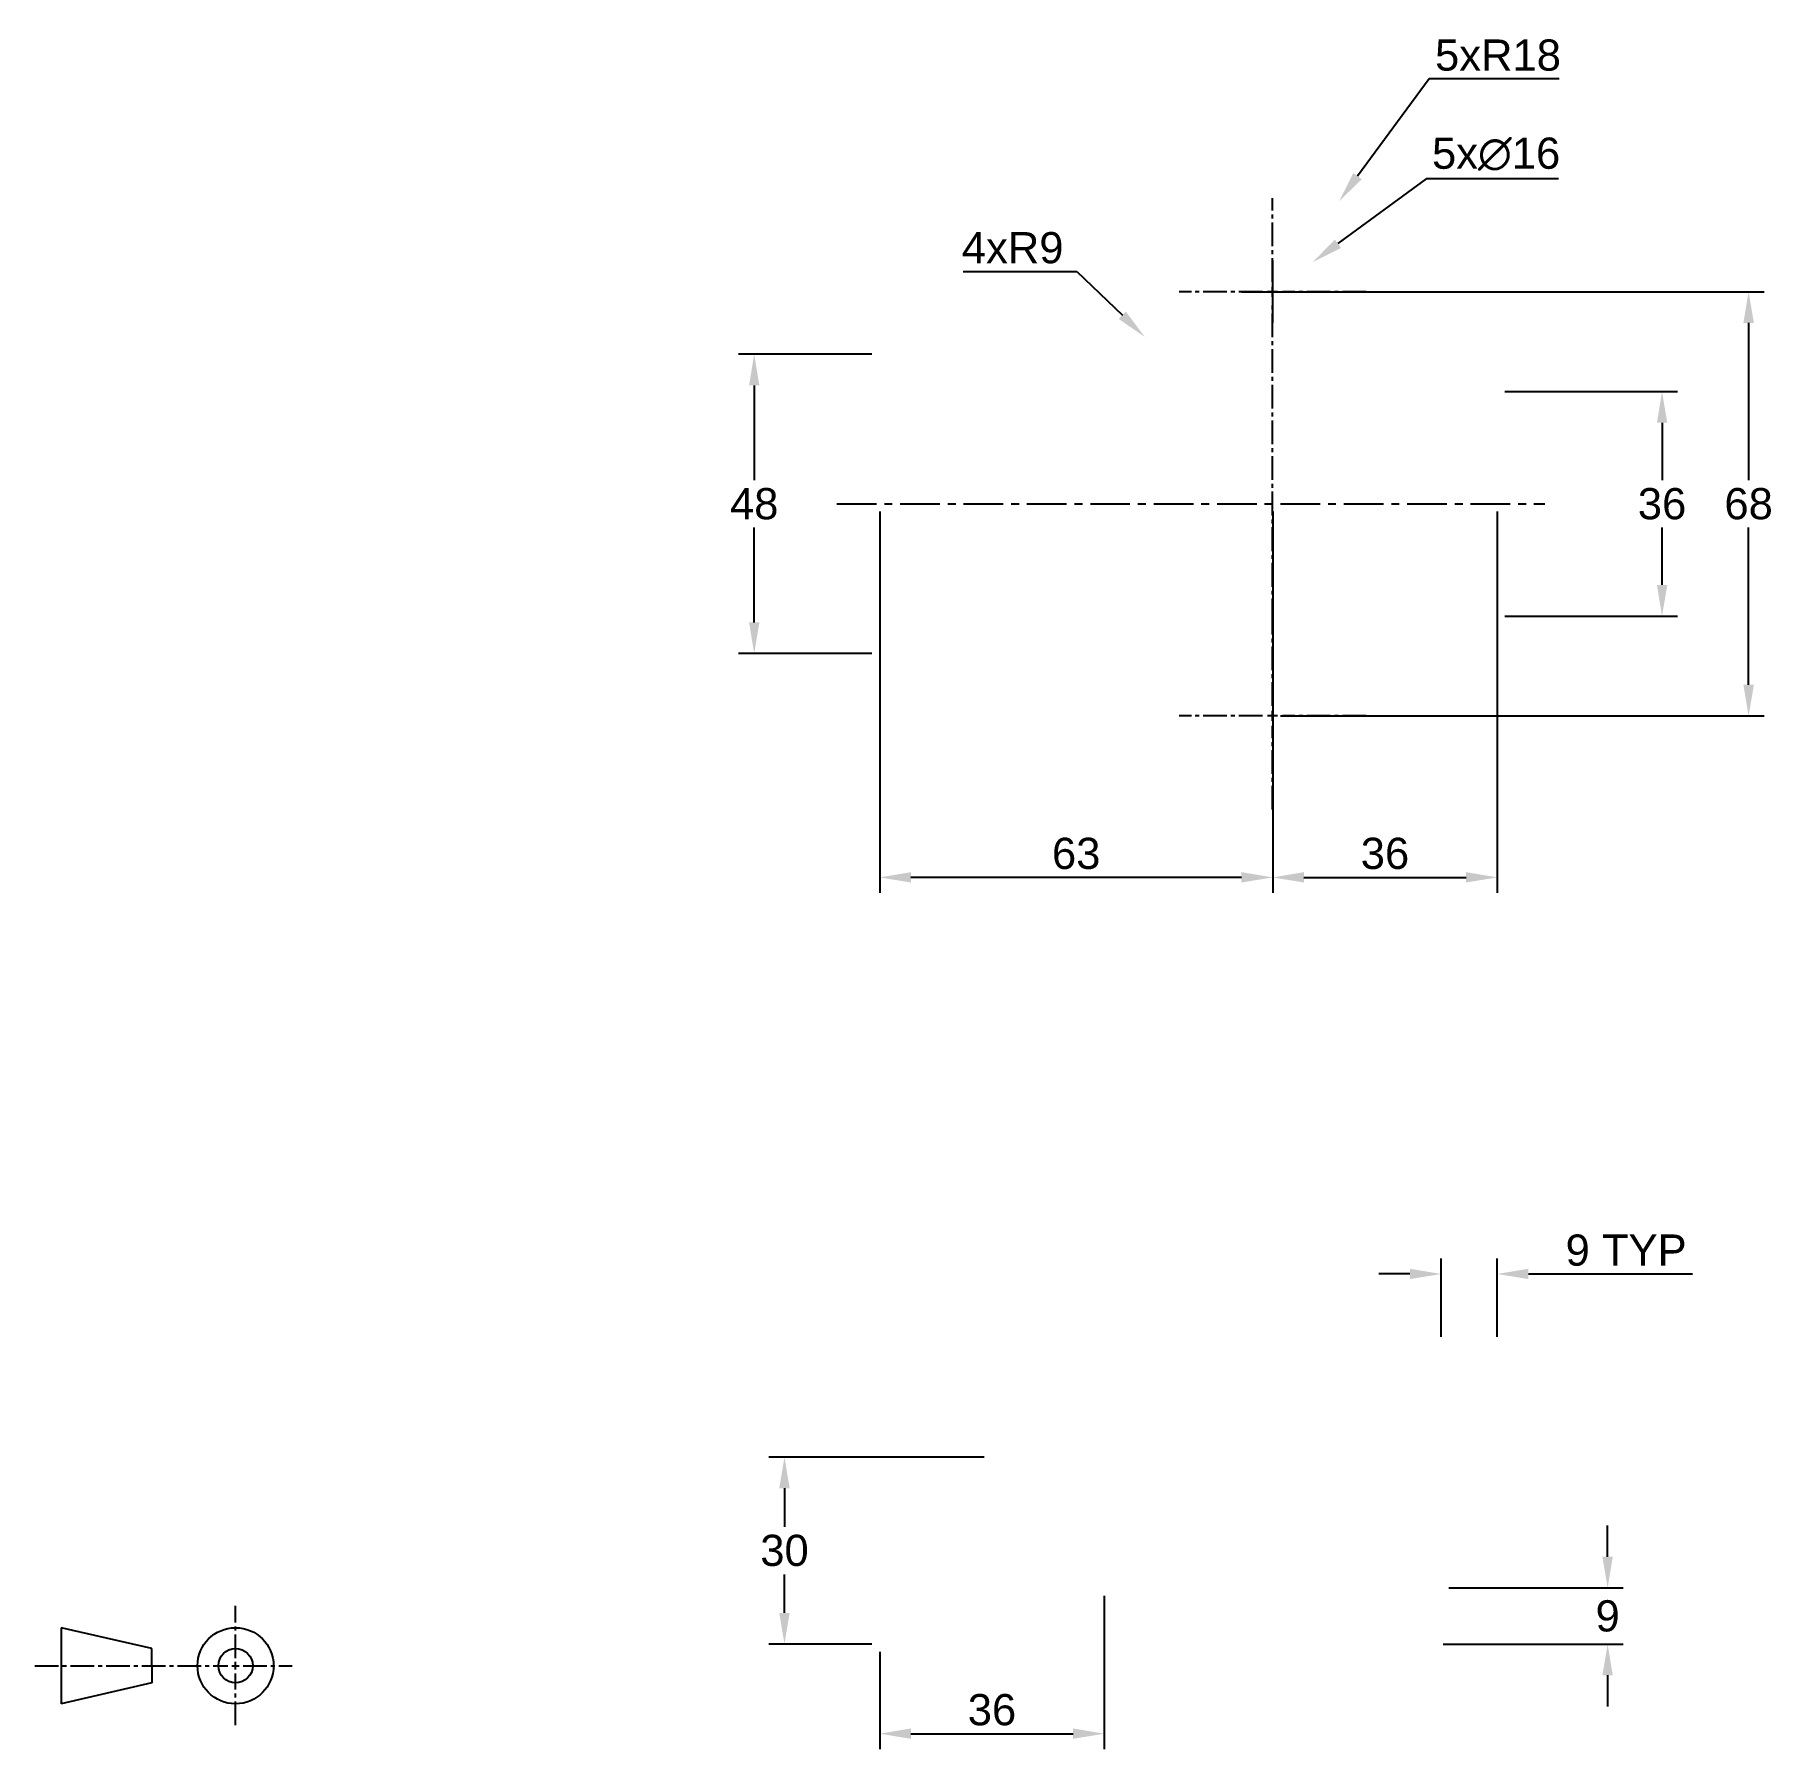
# Paper-space layout 'Layout1' of a CAD drawing. Header units: millimetres. Extents: x 80 to 220, y 35 to 173.
import ezdxf

# ---------------------------------------------------------------- set-up
doc = ezdxf.new("R2010")
doc.units = ezdxf.units.MM
doc.linetypes.add('CENTER', pattern=[50.8, 31.75, -6.35, 6.35, -6.35])
doc.linetypes.add('CENTER2', pattern=[28.575, 19.05, -3.175, 3.175, -3.175])
doc.layers.add('Layer1', color=252, linetype='Continuous')
doc.styles.get("Standard").update_dxf_attribs({"font": 'arial.ttf'})
doc.dimstyles.new('ISO-25', dxfattribs={"dimtxt": 2.5, "dimasz": 2.5, "dimexe": 1.25, "dimexo": 0.625, "dimtad": 1, "dimtih": 1, "dimtoh": 1, "dimdsep": 46, "dimtxsty": 'Standard', "dimcen": 2.5, "dimadec": 0, "dimazin": 0, "dimtfac": 1, "dimtofl": 0, "dimtmove": 0, "dimatfit": 3, "dimfxl": 1, "dimarcsym": 0})

# ---------------------------------------------------------------- blocks, each defined once
blk = doc.blocks.new('*U23')
at = {"layer": 'Layer1', "color": 0, "linetype": 'CENTER2', "ltscale": 0.1, "transparency": 16777216}
for p, q in [((0, 0.8), (0, 7.5)), ((-7.5, 0), (-0.8, 0)), ((0.8, 0), (7.5, 0)), ((0, -26.5), (0, -0.8))]:
    blk.add_line(p, q, dxfattribs=at)
at = {"layer": 'Layer1', "color": 0, "linetype": 'Continuous', "ltscale": 0.1, "transparency": 16777216}
for p, q in [((-0.4, 0), (0.4, 0)), ((0, -0.4), (0, 0.4))]:
    blk.add_line(p, q, dxfattribs=at)
blk = doc.blocks.new('*U24')
at = {"layer": 'Layer1', "color": 0, "linetype": 'CENTER2', "ltscale": 0.1, "transparency": 16777216}
for p, q in [((0, 0.8), (0, 7.5)), ((-7.5, 0), (-0.8, 0)), ((0.8, 0), (7.5, 0)), ((0, -7.5), (0, -0.8))]:
    blk.add_line(p, q, dxfattribs=at)
at = {"layer": 'Layer1', "color": 0, "linetype": 'Continuous', "ltscale": 0.1, "transparency": 16777216}
for p, q in [((-0.4, 0), (0.4, 0)), ((0, -0.4), (0, 0.4))]:
    blk.add_line(p, q, dxfattribs=at)
blk = doc.blocks.new('*D25')
at = {"layer": 'Defpoints', "color": 0, "transparency": 16777216}
for p in [(179.52, 151.92), (179.52, 117.92), (217.67, 117.92)]:
    blk.add_point(p, dxfattribs=at)
at = {"layer": 'Layer1', "color": 0, "lineweight": -2, "transparency": 16777216}
for p, q in [((180.14, 151.92), (218.92, 151.92)), ((217.67, 149.42), (217.67, 136.82)), ((217.67, 120.42), (217.67, 133.02)), ((180.14, 117.92), (218.92, 117.92))]:
    blk.add_line(p, q, dxfattribs=at)
at = {"layer": 'Layer1', "color": 0, "transparency": 16777216}
for points in [[(217.25, 149.42), (218.09, 149.42), (217.67, 151.92)], [(217.25, 120.42), (218.09, 120.42), (217.67, 117.92)]]:
    blk.add_solid(points, dxfattribs=at)
at = {"layer": 'Layer1', "color": 0, "transparency": 16777216, "insert": (217.67, 134.92), "char_height": 2.5, "attachment_point": 5}
blk.add_mtext('68', dxfattribs=at)
blk = doc.blocks.new('*D26')
at = {"layer": 'Defpoints', "color": 0, "transparency": 16777216}
for p in [(179.52, 134.92), (197.52, 134.92), (197.52, 104.98)]:
    blk.add_point(p, dxfattribs=at)
at = {"layer": 'Layer1', "color": 0, "lineweight": -2, "transparency": 16777216}
for p, q in [((179.52, 134.3), (179.52, 103.73)), ((197.52, 134.3), (197.52, 103.73)), ((182.02, 104.98), (195.02, 104.98))]:
    blk.add_line(p, q, dxfattribs=at)
at = {"layer": 'Layer1', "color": 0, "transparency": 16777216}
for points in [[(182.02, 105.4), (182.02, 104.57), (179.52, 104.98)], [(195.02, 105.4), (195.02, 104.57), (197.52, 104.98)]]:
    blk.add_solid(points, dxfattribs=at)
at = {"layer": 'Layer1', "color": 0, "transparency": 16777216, "insert": (188.52, 106.89), "char_height": 2.5, "attachment_point": 5}
blk.add_mtext('36', dxfattribs=at)
blk = doc.blocks.new('*D27')
at = {"layer": 'Defpoints', "color": 0, "transparency": 16777216}
for p in [(148.02, 134.92), (179.52, 134.92), (148.02, 104.98)]:
    blk.add_point(p, dxfattribs=at)
at = {"layer": 'Layer1', "color": 0, "lineweight": -2, "transparency": 16777216}
for p, q in [((148.02, 134.3), (148.02, 103.73)), ((179.52, 134.3), (179.52, 103.73)), ((177.02, 104.98), (150.52, 104.98))]:
    blk.add_line(p, q, dxfattribs=at)
at = {"layer": 'Layer1', "color": 0, "transparency": 16777216}
for points in [[(150.52, 105.4), (150.52, 104.57), (148.02, 104.98)], [(177.02, 105.4), (177.02, 104.57), (179.52, 104.98)]]:
    blk.add_solid(points, dxfattribs=at)
at = {"layer": 'Layer1', "color": 0, "transparency": 16777216, "insert": (163.77, 106.89), "char_height": 2.5, "attachment_point": 5}
blk.add_mtext('63', dxfattribs=at)
blk = doc.blocks.new('*D28')
at = {"layer": 'Defpoints', "color": 0, "transparency": 16777216}
for p in [(148.02, 146.92), (137.96, 122.92), (148.02, 122.92)]:
    blk.add_point(p, dxfattribs=at)
at = {"layer": 'Layer1', "color": 0, "lineweight": -2, "transparency": 16777216}
for p, q in [((147.39, 146.92), (136.71, 146.92)), ((137.96, 144.42), (137.96, 136.82)), ((137.96, 125.42), (137.96, 133.02)), ((147.39, 122.92), (136.71, 122.92))]:
    blk.add_line(p, q, dxfattribs=at)
at = {"layer": 'Layer1', "color": 0, "transparency": 16777216}
for points in [[(137.55, 144.42), (138.38, 144.42), (137.96, 146.92)], [(137.55, 125.42), (138.38, 125.42), (137.96, 122.92)]]:
    blk.add_solid(points, dxfattribs=at)
at = {"layer": 'Layer1', "color": 0, "transparency": 16777216, "insert": (137.96, 134.92), "char_height": 2.5, "attachment_point": 5}
blk.add_mtext('48', dxfattribs=at)
blk = doc.blocks.new('*D29')
at = {"layer": 'Defpoints', "color": 0, "transparency": 16777216}
for p in [(197.52, 143.92), (197.52, 125.92), (210.73, 125.92)]:
    blk.add_point(p, dxfattribs=at)
at = {"layer": 'Layer1', "color": 0, "lineweight": -2, "transparency": 16777216}
for p, q in [((198.14, 143.92), (211.98, 143.92)), ((210.73, 141.42), (210.73, 136.83)), ((210.73, 128.42), (210.73, 133.02)), ((198.14, 125.92), (211.98, 125.92))]:
    blk.add_line(p, q, dxfattribs=at)
at = {"layer": 'Layer1', "color": 0, "transparency": 16777216}
for points in [[(210.32, 141.42), (211.15, 141.42), (210.73, 143.92)], [(210.32, 128.42), (211.15, 128.42), (210.73, 125.92)]]:
    blk.add_solid(points, dxfattribs=at)
at = {"layer": 'Layer1', "color": 0, "transparency": 16777216, "insert": (210.73, 134.92), "char_height": 2.5, "attachment_point": 5}
blk.add_mtext('36', dxfattribs=at)
blk = doc.blocks.new('*D30')
at = {"layer": 'Defpoints', "color": 0, "transparency": 16777216}
for p in [(184.85, 159.18), (179.52, 151.92)]:
    blk.add_point(p, dxfattribs=at)
at = {"layer": 'Layer1', "color": 0, "lineweight": -2, "transparency": 16777216}
for p, q in [((192.06, 168.98), (186.33, 161.19)), ((202.48, 168.98), (192.06, 168.98)), ((179.52, 149.42), (179.52, 154.42)), ((177.02, 151.92), (182.02, 151.92))]:
    blk.add_line(p, q, dxfattribs=at)
at = {"layer": 'Layer1', "color": 0, "transparency": 16777216}
blk.add_solid([(185.99, 161.44), (186.66, 160.94), (184.85, 159.18)], dxfattribs=at)
at = {"layer": 'Layer1', "color": 0, "transparency": 16777216, "insert": (197.58, 170.88), "char_height": 2.5, "attachment_point": 5}
blk.add_mtext('5xR18', dxfattribs=at)
blk = doc.blocks.new('*D31')
at = {"layer": 'Defpoints', "color": 0, "transparency": 16777216}
for p in [(182.74, 154.3), (176.3, 149.55)]:
    blk.add_point(p, dxfattribs=at)
at = {"layer": 'Layer1', "color": 0, "lineweight": -2, "transparency": 16777216}
for p, q in [((191.81, 160.98), (184.75, 155.78)), ((202.42, 160.98), (191.81, 160.98)), ((179.52, 149.42), (179.52, 154.42)), ((177.02, 151.92), (182.02, 151.92))]:
    blk.add_line(p, q, dxfattribs=at)
at = {"layer": 'Layer1', "color": 0, "transparency": 16777216}
blk.add_solid([(184.5, 156.11), (185, 155.44), (182.74, 154.3)], dxfattribs=at)
at = {"layer": 'Layer1', "color": 0, "transparency": 16777216, "insert": (197.43, 162.95), "char_height": 2.5, "attachment_point": 5}
blk.add_mtext('5x∅16', dxfattribs=at)
blk = doc.blocks.new('*D32')
at = {"layer": 'Defpoints', "color": 0, "transparency": 16777216}
for p in [(166.03, 151.42), (169.27, 148.3)]:
    blk.add_point(p, dxfattribs=at)
at = {"layer": 'Layer1', "color": 0, "lineweight": -2, "transparency": 16777216}
for p, q in [((154.71, 153.54), (163.83, 153.54)), ((163.83, 153.54), (167.47, 150.04))]:
    blk.add_line(p, q, dxfattribs=at)
at = {"layer": 'Layer1', "color": 0, "transparency": 16777216}
blk.add_solid([(167.75, 150.34), (167.18, 149.74), (169.27, 148.3)], dxfattribs=at)
at = {"layer": 'Layer1', "color": 0, "transparency": 16777216, "insert": (158.68, 155.44), "char_height": 2.5, "attachment_point": 5}
blk.add_mtext('4xR9', dxfattribs=at)
blk = doc.blocks.new('*D33')
at = {"layer": 'Defpoints', "color": 0, "transparency": 16777216}
for p in [(193.02, 48.02), (192.55, 43.52), (206.37, 43.52)]:
    blk.add_point(p, dxfattribs=at)
at = {"layer": 'Layer1', "color": 0, "lineweight": -2, "transparency": 16777216}
for p, q in [((206.37, 50.52), (206.37, 53.02)), ((193.64, 48.02), (207.62, 48.02)), ((193.18, 43.52), (207.62, 43.52)), ((206.37, 41.02), (206.37, 38.52))]:
    blk.add_line(p, q, dxfattribs=at)
at = {"layer": 'Layer1', "color": 0, "transparency": 16777216}
for points in [[(205.95, 50.52), (206.78, 50.52), (206.37, 48.02)], [(205.95, 41.02), (206.78, 41.02), (206.37, 43.52)]]:
    blk.add_solid(points, dxfattribs=at)
at = {"layer": 'Layer1', "color": 0, "transparency": 16777216, "insert": (206.37, 45.77), "char_height": 2.5, "attachment_point": 5}
blk.add_mtext('9', dxfattribs=at)
blk = doc.blocks.new('*D34')
at = {"layer": 'Defpoints', "color": 0, "transparency": 16777216}
for p in [(166.02, 48.02), (148.02, 43.52), (166.02, 36.34)]:
    blk.add_point(p, dxfattribs=at)
at = {"layer": 'Layer1', "color": 0, "lineweight": -2, "transparency": 16777216}
for p, q in [((166.02, 47.39), (166.02, 35.09)), ((148.02, 42.89), (148.02, 35.09)), ((150.52, 36.34), (163.52, 36.34))]:
    blk.add_line(p, q, dxfattribs=at)
at = {"layer": 'Layer1', "color": 0, "transparency": 16777216}
for points in [[(150.52, 36.76), (150.52, 35.93), (148.02, 36.34)], [(163.52, 36.76), (163.52, 35.93), (166.02, 36.34)]]:
    blk.add_solid(points, dxfattribs=at)
at = {"layer": 'Layer1', "color": 0, "transparency": 16777216, "insert": (157.02, 38.25), "char_height": 2.5, "attachment_point": 5}
blk.add_mtext('36', dxfattribs=at)
blk = doc.blocks.new('*D37')
at = {"layer": 'Defpoints', "color": 0, "transparency": 16777216}
for p in [(140.39, 58.52), (157.02, 58.52), (148.02, 43.52)]:
    blk.add_point(p, dxfattribs=at)
at = {"layer": 'Layer1', "color": 0, "lineweight": -2, "transparency": 16777216}
for p, q in [((156.39, 58.52), (139.14, 58.52)), ((140.39, 56.02), (140.39, 52.92)), ((140.39, 46.02), (140.39, 49.11)), ((147.39, 43.52), (139.14, 43.52))]:
    blk.add_line(p, q, dxfattribs=at)
at = {"layer": 'Layer1', "color": 0, "transparency": 16777216}
for points in [[(139.97, 56.02), (140.8, 56.02), (140.39, 58.52)], [(139.97, 46.02), (140.8, 46.02), (140.39, 43.52)]]:
    blk.add_solid(points, dxfattribs=at)
at = {"layer": 'Layer1', "color": 0, "transparency": 16777216, "insert": (140.39, 51.02), "char_height": 2.5, "attachment_point": 5}
blk.add_mtext('30', dxfattribs=at)
blk = doc.blocks.new('*D38')
at = {"layer": 'Defpoints', "color": 0, "transparency": 16777216}
for p in [(197.52, 73.19), (193.02, 67.52), (197.52, 67.52)]:
    blk.add_point(p, dxfattribs=at)
at = {"layer": 'Layer1', "color": 0, "lineweight": -2, "transparency": 16777216}
for p, q in [((193.02, 68.14), (193.02, 74.44)), ((197.52, 68.14), (197.52, 74.44)), ((190.52, 73.19), (188.02, 73.19)), ((200.02, 73.19), (213.17, 73.19))]:
    blk.add_line(p, q, dxfattribs=at)
at = {"layer": 'Layer1', "color": 0, "transparency": 16777216}
for points in [[(190.52, 73.61), (190.52, 72.78), (193.02, 73.19)], [(200.02, 73.61), (200.02, 72.78), (197.52, 73.19)]]:
    blk.add_solid(points, dxfattribs=at)
at = {"layer": 'Layer1', "color": 0, "transparency": 16777216, "insert": (207.85, 75.09), "char_height": 2.5, "attachment_point": 5}
blk.add_mtext('9 TYP', dxfattribs=at)
blk = doc.blocks.new('*U40')
at = {"color": 0, "linetype": 'CENTER2', "ltscale": 0.1, "transparency": 16777216}
for p, q in [((0, 0.61), (0, 4.81)), ((-16.09, 0), (-0.61, 0)), ((0.61, 0), (4.54, 0)), ((0, -4.77), (0, -0.61))]:
    blk.add_line(p, q, dxfattribs=at)
at = {"color": 0, "linetype": 'Continuous', "ltscale": 0.1, "transparency": 16777216}
for p, q in [((-0.3, 0), (0.3, 0)), ((0, -0.3), (0, 0.3))]:
    blk.add_line(p, q, dxfattribs=at)

psp = doc.layouts.get("Layout1")

# ---------------------------------------------------------------- linework, layer by layer
for p, q in [((82.4165, 44.8385), (82.4165, 38.7394)), ((89.6759, 43.1637), (82.4165, 44.8385)), ((89.6759, 41.789), (89.6759, 43.1637)), ((89.6759, 41.789), (89.6759, 40.4143)), ((89.6759, 40.4143), (82.4165, 38.7394))]:
    psp.add_line(p, q)
for radius in [3.0496, 1.3747]:
    psp.add_circle((96.3874, 41.789), radius)
at = {"layer": 'Layer1', "linetype": 'CENTER', "ltscale": 0.1}
psp.add_line((144.5856, 134.9232), (201.3308, 134.9232), dxfattribs=at)

# ---------------------------------------------------------------- block references
at = {"linetype": 'CENTER2', "ltscale": 0.1}
psp.add_blockref('*U40', (96.3874, 41.789), dxfattribs=at)
at = {"layer": 'Layer1', "linetype": 'CENTER2', "ltscale": 0.1, "extrusion": (0, 2.96801e-13, -1)}
for name, p in [('*U23', (-179.5162, 151.9232)), ('*U24', (-179.5162, 117.9232))]:
    psp.add_blockref(name, p, dxfattribs=at)

# ---------------------------------------------------------------- dimensions: what is measured, and where the dimension line sits
at = {"layer": 'Layer1'}
for center, mpoint, text, picture, middle in [((179.5162, 151.9232), (184.8463, 159.1751), '5x<>', '*D30', (197.5788, 168.9832)), ((166.0255, 151.4232), (169.2658, 148.3007), '4x<>', '*D32', (158.6839, 153.5415))]:
    dim = psp.add_radius_dim(center=center, mpoint=mpoint, text=text, dimstyle='ISO-25', override={"dimlfac": -2}, dxfattribs=at)
    dim.commit()
    dim.dimension.update_dxf_attribs({"geometry": picture, "text_midpoint": middle, "dimtype": 164})
dim = psp.add_diameter_dim_2p(p1=(176.2959, 149.5505), p2=(182.7365, 154.2959), text='5x<>', dimstyle='ISO-25', override={"dimlfac": -2}, dxfattribs=at)
dim.commit()
dim.dimension.update_dxf_attribs({"geometry": '*D31', "text_midpoint": (197.4301, 160.9833), "dimtype": 163})
for base, p1, p2, picture, middle in [((217.6708, 117.9232), (179.5162, 151.9232), (179.5162, 117.9232), '*D25', (217.6708, 134.9232)), ((137.962, 122.9232), (148.0162, 146.9232), (148.0162, 122.9232), '*D28', (137.962, 134.9232)), ((210.7332, 125.9232), (197.5162, 143.9232), (197.5162, 125.9232), '*D29', (210.7332, 134.9232)), ((140.3877, 58.5156), (148.0162, 43.5156), (157.0162, 58.5156), '*D37', (140.3877, 51.0156)), ((206.367, 43.5156), (193.0162, 48.0156), (192.5546, 43.5156), '*D33', (206.367, 45.7656))]:
    dim = psp.add_linear_dim(base=base, p1=p1, p2=p2, angle=90, dimstyle='ISO-25', override={"dimlfac": -2}, dxfattribs=at)
    dim.commit()
    dim.dimension.update_dxf_attribs({"geometry": picture, "text_midpoint": middle})
for base, p2, picture, middle in [((148.0162, 104.9834), (148.0162, 134.9232), '*D27', (163.7662, 104.9834)), ((197.5162, 104.9834), (197.5162, 134.9232), '*D26', (188.5162, 104.9834))]:
    dim = psp.add_linear_dim(base=base, p1=(179.5162, 134.9232), p2=p2, dimstyle='ISO-25', override={"dimlfac": -2}, dxfattribs=at)
    dim.commit()
    dim.dimension.update_dxf_attribs({"geometry": picture, "text_midpoint": middle, "dimtype": 160})
dim = psp.add_linear_dim(base=(197.5162, 73.1924), p1=(193.0162, 67.5156), p2=(197.5162, 67.5156), text='<> TYP', dimstyle='ISO-25', override={"dimlfac": -2}, dxfattribs=at)
dim.commit()
dim.dimension.update_dxf_attribs({"geometry": '*D38', "text_midpoint": (207.8453, 75.0939)})
dim = psp.add_linear_dim(base=(166.0162, 36.3441), p1=(148.0162, 43.5156), p2=(166.0162, 48.0156), dimstyle='ISO-25', override={"dimlfac": -2}, dxfattribs=at)
dim.commit()
dim.dimension.update_dxf_attribs({"geometry": '*D34', "text_midpoint": (157.0162, 38.2463)})

doc.saveas('drawing.dxf')
